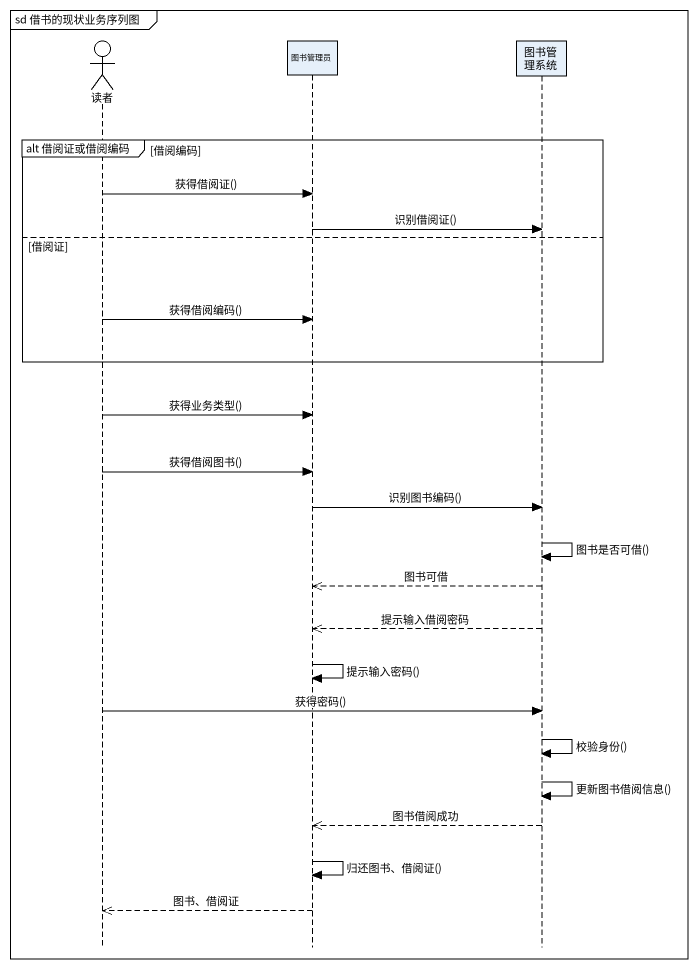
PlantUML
@startuml
mainframe sd 借书的现状业务序列图
hide footbox
actor 读者
participant 图书管理员
participant 图书管理系统

group alt 借阅证或借阅编码 [借阅编码]
  读者 -> 图书管理员 : 获得借阅证()
  图书管理员 -> 图书管理系统 : 识别借阅证()
else 借阅证
  读者 -> 图书管理员 : 获得借阅编码()
end
读者 -> 图书管理员 : 获得业务类型()
读者 -> 图书管理员 : 获得借阅图书()
图书管理员 -> 图书管理系统 : 识别图书编码()
图书管理系统 -> 图书管理系统 : 图书是否可借()
图书管理系统 -->> 图书管理员 : 图书可借
图书管理系统 -->> 图书管理员 : 提示输入借阅密码
图书管理员 -> 图书管理员 : 提示输入密码()
读者 -> 图书管理系统 : 获得密码()
图书管理系统 -> 图书管理系统 : 校验身份()
图书管理系统 -> 图书管理系统 : 更新图书借阅信息()
图书管理系统 -->> 图书管理员 : 图书借阅成功
图书管理员 -> 图书管理员 : 归还图书、借阅证()
图书管理员 -->> 读者 : 图书、借阅证
@enduml
